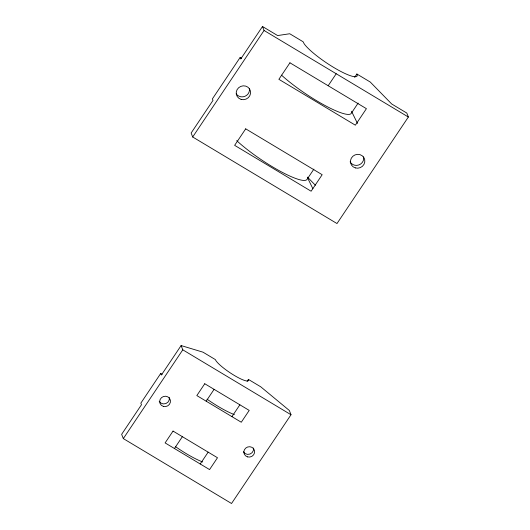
<?xml version="1.0" encoding="UTF-8"?>
<svg xmlns="http://www.w3.org/2000/svg" width="530" height="530" viewBox="0 0 530 530"><rect width="100%" height="100%" fill="white"/><g stroke="black" fill="none" stroke-linecap="round" stroke-linejoin="round"><path stroke-width="0.79" d="M241.567 58.307L240.15 57.459L212.404 98.878L212.994 100.395L191.138 133.017L192.695 136.992L336.994 223.547L408.358 117.024L406.795 113.049L391.69 103.986L370.245 82.031L356.875 74.014L354.663 77.314M356.875 74.014L357.227 74.69A32.628 6.082 33.8 0 1 335.576 68.555A32.628 6.082 33.8 0 1 304.213 43.877L303.107 41.764L289.738 33.748L277.614 35.563L262.502 26.5L240.746 58.976L240.15 57.459M192.695 136.992L264.059 30.475L262.502 26.5M328.176 85.741L336.206 73.749M160.736 373.445L140.841 403.138L141.47 404.734L121.642 434.322L123.318 438.588L231.537 503.5L291.01 414.738L289.334 410.472L260.747 386.807L248.418 379.414A19.935 3.717 33.8 0 1 234.18 375.353A19.935 3.717 33.8 0 1 215.352 359.578L203.03 352.185L181.114 345.56L161.365 375.041L160.736 373.445L162.127 374.273M123.318 438.588L182.784 349.82L181.114 345.56M313.899 169.11L306.989 179.425A48.535 9.05 33.8 0 1 279.019 170.581A48.535 9.05 33.8 0 1 236.705 140.642M358.134 103.085L351.224 113.4A48.535 9.05 33.8 0 1 323.651 104.768A48.535 9.05 33.8 0 1 281.503 75.134M174.443 448.519L182.373 436.68M206.163 401.177L214.094 389.338M247.139 381.322L248.418 379.414M200.227 463.982L208.157 452.15M231.948 416.64L239.878 404.807M264.059 30.475L408.358 117.024M182.784 349.82L291.01 414.738M307.473 177.139L315.377 185.228M351.503 111.247L357.485 123.424M307.619 177.994L312.892 188.733M363.6 156.84A7.248 6.877 -21.4 0 1 358.903 164.936A7.248 6.877 -21.4 0 1 350.105 161.796M249.365 88.318A7.248 6.877 -21.4 0 1 244.966 96.301A7.248 6.877 -21.4 0 1 236.175 93.79M202.685 461.975A34.801 6.486 33.8 0 1 175.324 446.525M253.492 448.016A5.439 5.161 -21.4 0 1 243.376 451.732M234.406 414.632A34.801 6.486 33.8 0 1 207.044 399.189M169.322 397.526A5.439 5.161 -21.4 0 1 159.199 401.243M245.701 128.836L234.638 145.339L311.117 191.211L322.174 174.708L245.701 128.836M289.936 62.805L278.879 79.314L355.352 125.186L366.409 108.676L289.936 62.805M173.038 431.082L165.108 442.914L209.562 469.58L217.492 457.748L173.038 431.082M204.759 383.74L196.829 395.579L241.282 422.238L249.213 410.406L204.759 383.74M355.372 167.917A7.248 6.877 -21.4 0 0 364.7 159.636A7.248 6.877 -21.4 0 0 352.861 156.257A7.248 6.877 -21.4 0 0 355.372 167.917M241.137 99.401A7.248 6.877 -21.4 0 0 250.465 91.114A7.248 6.877 -21.4 0 0 238.626 87.735A7.248 6.877 -21.4 0 0 241.137 99.401M247.543 456.893A5.439 5.161 -21.4 0 0 254.539 450.679A5.439 5.161 -21.4 0 0 245.662 448.142A5.439 5.161 -21.4 0 0 247.543 456.893M163.373 406.404A5.439 5.161 -21.4 0 0 170.369 400.19A5.439 5.161 -21.4 0 0 161.491 397.652A5.439 5.161 -21.4 0 0 163.373 406.404"/></g></svg>
